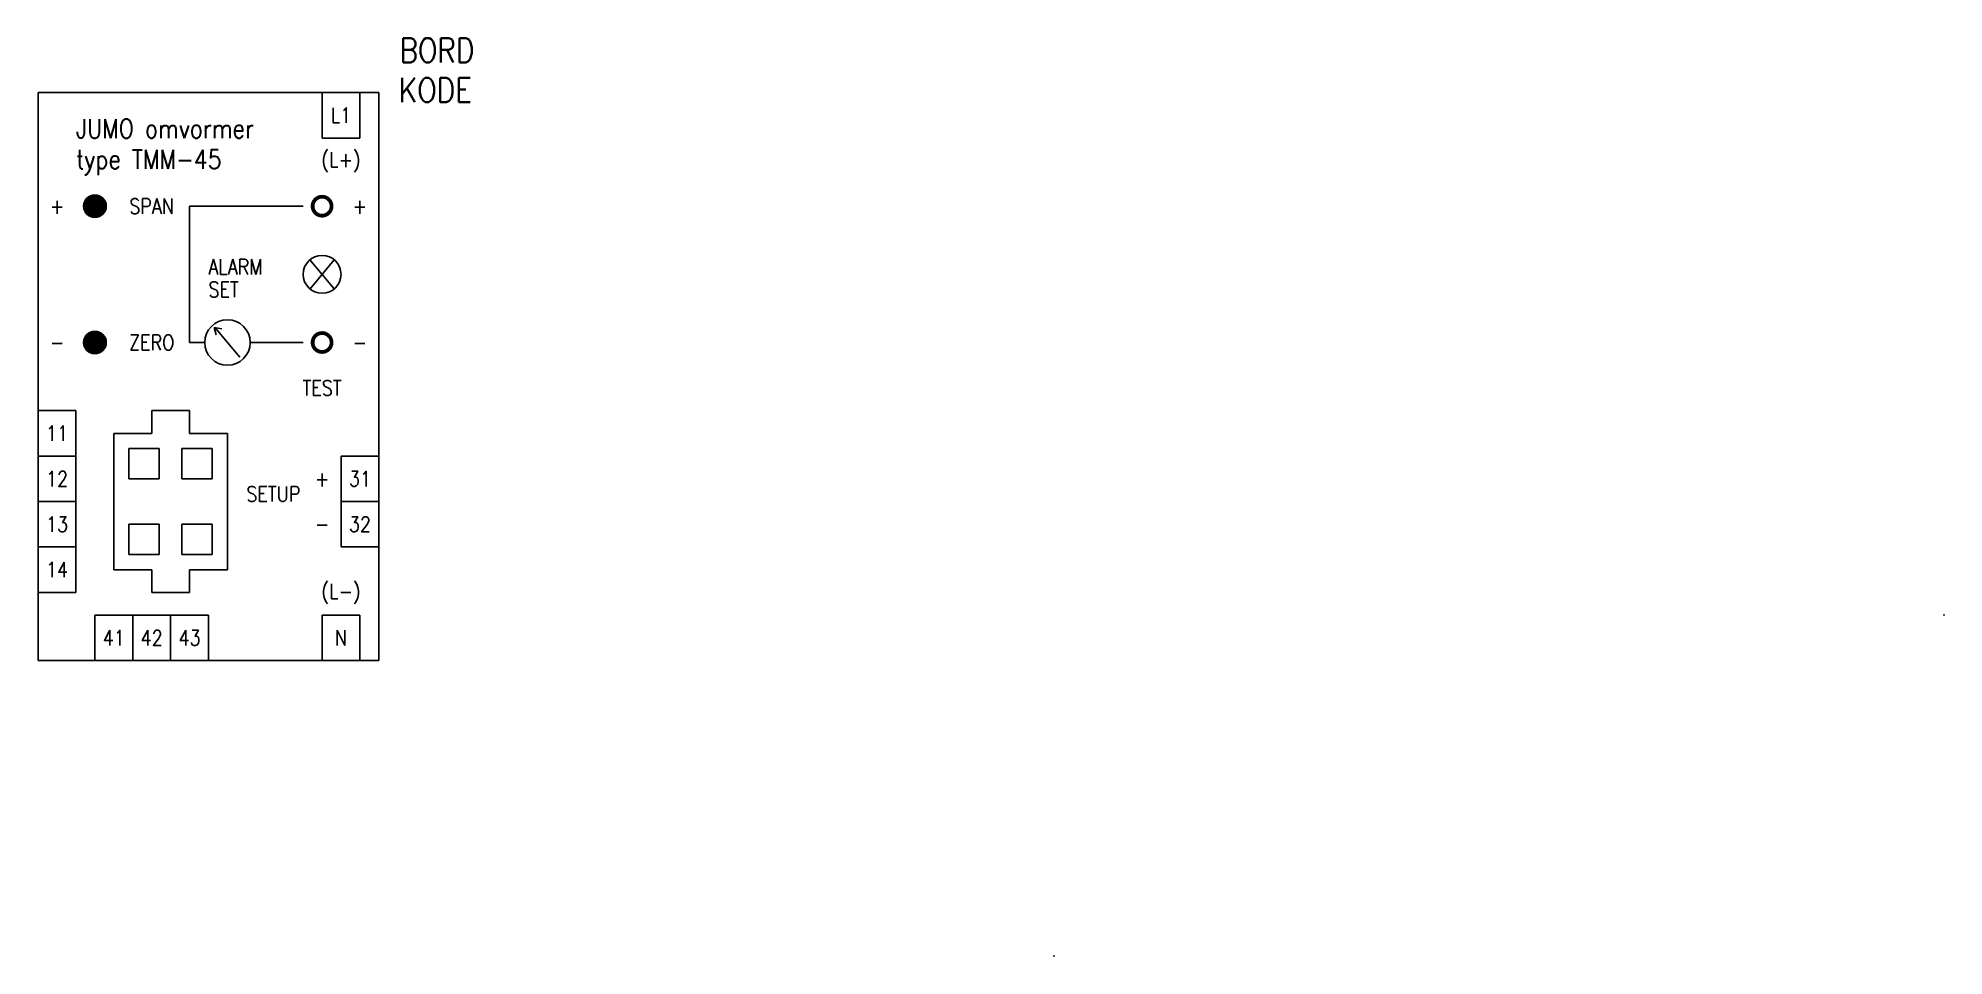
# Model space of a CAD drawing. Extents: x 165 to 417, y 78 to 199.
import ezdxf
from ezdxf.enums import TextEntityAlignment as Align

# ---------------------------------------------------------------- set-up
doc = ezdxf.new("R2010")
doc.units = 0
doc.header["$LTSCALE"] = 6
doc.layers.add('ZW1V025', color=8, linetype='CONTINUOUS')
doc.layers.add('ZW3V035', color=30, linetype='CONTINUOUS')
doc.styles.get("Standard").update_dxf_attribs({"font": 'simplex', "width": 0.85})

msp = doc.modelspace()

# ---------------------------------------------------------------- linework, layer by layer
at = {"layer": 'ZW1V025', "color": 0}
for p, q in [((165, 192), (210, 192)), ((165, 117), (165, 192)), ((202.5, 192), (202.5, 186)), ((207.5, 186), (207.5, 192)), ((210, 192), (210, 117)), ((202.5, 186), (207.5, 186)), ((200, 177), (185, 177)), ((185, 177), (185, 159)), ((202.5, 168), (200.89, 169.93)), ((200.91, 166.1), (204.09, 169.91)), ((202.5, 168), (204.08, 166.1)), ((185, 159), (187, 159)), ((188.5, 160), (188.25, 161)), ((188.25, 161), (189.26, 160.8)), ((190, 159), (188.41, 160.91)), ((190, 159), (191.62, 157.06)), ((193, 159), (200, 159)), ((165, 150), (170, 150)), ((170, 150), (170, 144)), ((180, 147), (180, 150)), ((180, 150), (185, 150)), ((185, 150), (185, 147)), ((175, 147), (180, 147)), ((175, 129), (175, 147)), ((185, 147), (190, 147)), ((190, 147), (190, 129)), ((170, 144), (165, 144)), ((170, 144), (170, 138)), ((177, 141), (177, 145)), ((177, 145), (181, 145)), ((181, 145), (181, 141)), ((184, 145), (188, 145)), ((184, 141), (184, 145)), ((188, 145), (188, 141)), ((210, 144), (205, 144)), ((205, 144), (205, 132)), ((179, 141), (177, 141)), ((181, 141), (179, 141)), ((186, 141), (184, 141)), ((188, 141), (186, 141)), ((170, 138), (165, 138)), ((170, 138), (170, 132)), ((205, 138), (210, 138)), ((177, 131), (177, 135)), ((177, 135), (181, 135)), ((181, 135), (181, 131)), ((184, 131), (184, 135)), ((184, 135), (188, 135)), ((188, 135), (188, 131)), ((170, 132), (165, 132)), ((170, 132), (170, 126)), ((179, 131), (177, 131)), ((181, 131), (179, 131)), ((186, 131), (184, 131)), ((188, 131), (186, 131)), ((205, 132), (210, 132)), ((180, 129), (175, 129)), ((180, 129), (180, 126)), ((190, 129), (185, 129)), ((185, 126), (185, 129)), ((170, 126), (165, 126)), ((180, 126), (185, 126)), ((172.5, 117), (172.5, 123)), ((172.5, 123), (177.5, 123)), ((177.5, 123), (177.5, 117)), ((177.5, 123), (182.5, 123)), ((182.5, 123), (182.5, 117)), ((182.5, 123), (187.5, 123)), ((187.5, 123), (187.5, 117)), ((202.5, 117), (202.5, 123)), ((202.5, 123), (207.5, 123)), ((207.5, 123), (207.5, 117)), ((210, 117), (165, 117))]:
    msp.add_line(p, q, dxfattribs=at)
for points, const_width in [([(171.75, 177, 1), (173.25, 177, 1)], 1.5), ([(201.25, 177, 1), (203.75, 177, 1)], 0.5), ([(171.75, 159, 1), (173.25, 159, 1)], 1.5), ([(201.25, 159, 1), (203.75, 159, 1)], 0.5)]:
    msp.add_lwpolyline(points, format="xyb", close=True, dxfattribs=dict(at, const_width=const_width))
for centre, radius in [((172.5, 177), 1.5), ((202.5, 168), 2.5), ((190, 159), 3), ((172.5, 159), 1.5)]:
    msp.add_circle(centre, radius, dxfattribs=at)
for p in [(416.67, 123), (299.17, 78)]:
    msp.add_point(p, dxfattribs=at)

# ---------------------------------------------------------------- texts
at = {"layer": 'ZW1V025', "color": 0, "width": 0.85}
for s, p in [('L1', (205, 189)), ('(L+)', (205, 183)), ('+', (167.5, 177)), ('SPAN', (180, 177)), ('+', (207.5, 177)), ('-', (167.5, 159)), ('ZERO', (180, 159)), ('-', (207.5, 159)), ('TEST', (202.5, 153)), ('11', (167.5, 147)), ('12', (167.5, 141)), ('+', (202.5, 141)), ('31', (207.5, 141)), ('13', (167.5, 135)), ('32', (207.5, 135)), ('-', (202.5, 135)), ('14', (167.5, 129)), ('(L-)', (205, 126)), ('41', (175, 120)), ('42', (180, 120)), ('43', (185, 120)), ('N', (205, 120))]:
    msp.add_text(s, height=2, dxfattribs=at).set_placement(p, align=Align.MIDDLE)
for s, p in [('ALARM', (187.5, 168)), ('SET', (187.5, 165)), ('SETUP', (192.5, 138))]:
    msp.add_text(s, height=2, dxfattribs=at).set_placement(p)
at = {"layer": 'ZW3V035', "color": 0, "width": 0.85}
for s, p in [('JUMO omvormer', (170, 186)), ('type TMM-45', (170, 181.95))]:
    msp.add_text(s, height=2.5, dxfattribs=at).set_placement(p)
for tag, p, s in [('BORD', (212.72, 195.99), ''), ('KODE', (212.63, 190.74), '-U')]:
    msp.add_attdef(tag, p, s, height=3.2, dxfattribs=at)

doc.saveas('drawing.dxf')
